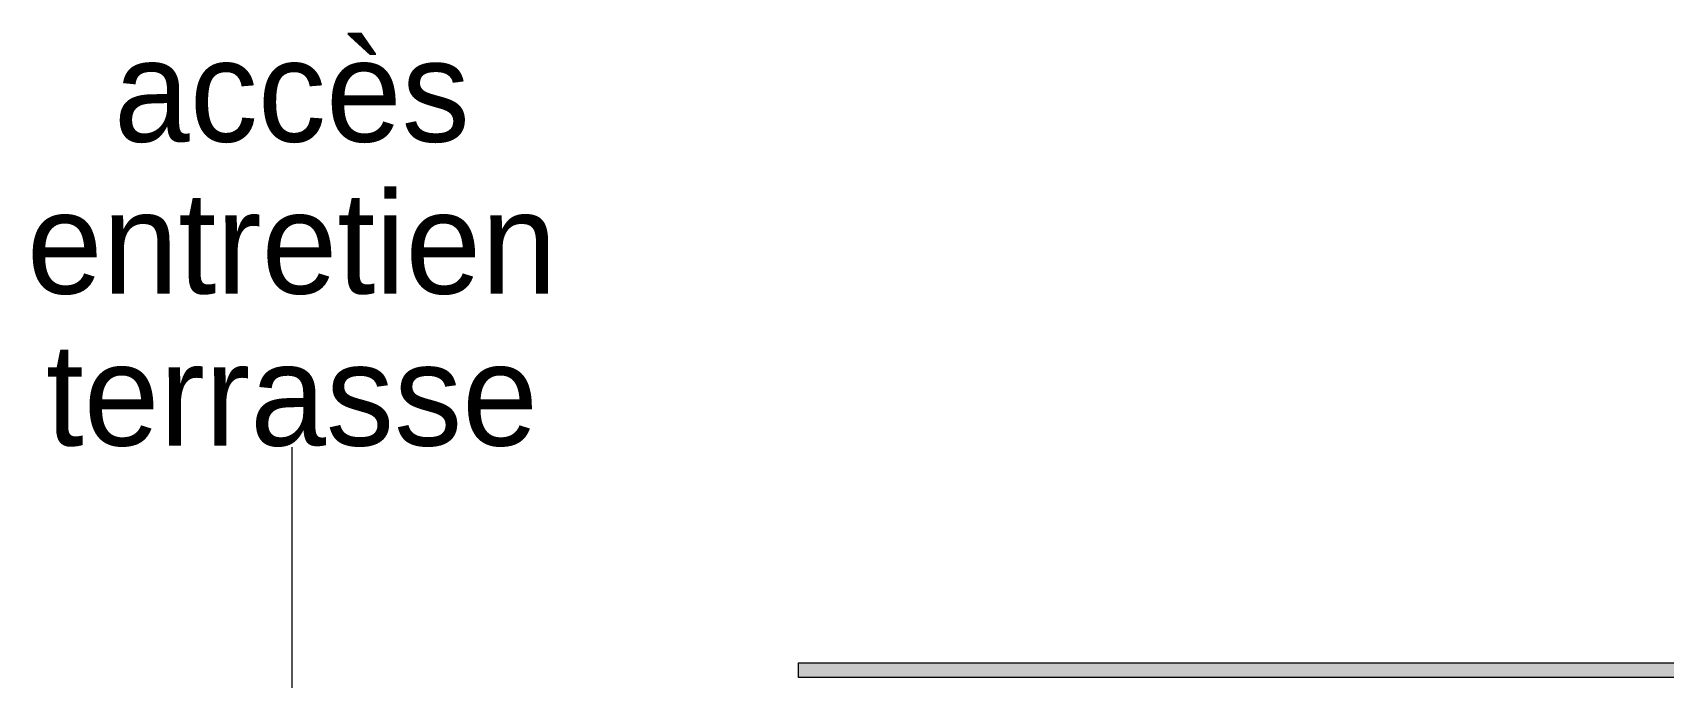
# Model space of a CAD drawing. Header units: centimetres. Extents: x -6341 to 23117, y -10090 to 8065.
# Drawn here: x 7652.3 to 7878.3, y -5875.2 to -5785.9 of the extents above; entities that cross this region are included whole.
import ezdxf

# ---------------------------------------------------------------- set-up
doc = ezdxf.new("R2010")
doc.units = ezdxf.units.CM
doc.header["$LTSCALE"] = 12.7
doc.layers.add('B Général', color=7, linetype='Continuous', lineweight=5)
doc.styles.add('Eurostile', font='')
doc.styles.get('Eurostile').set_extended_font_data('Eurostile')

# ---------------------------------------------------------------- blocks, each defined once
blk = doc.blocks.new('Groupe-539-1')
at = {"layer": 'B Général', "linetype": 'Continuous', "lineweight": 0, "true_color": 0x808080}
blk.add_hatch(color=8, dxfattribs=at).paths.add_polyline_path([(7758.48, -5873.21), (8418.49, -5873.21), (8418.49, -5875.21), (7758.48, -5875.21)])
at = {"layer": 'B Général', "color": 7, "linetype": 'Continuous', "lineweight": 5, "flags": 128}
blk.add_lwpolyline([(7758.48, -5873.21), (8418.49, -5873.21), (8418.49, -5875.21), (7758.48, -5875.21)], close=True, dxfattribs=at)

msp = doc.modelspace()

# ---------------------------------------------------------------- linework, layer by layer
at = {"layer": 'B Général', "color": 7, "linetype": 'Continuous', "lineweight": 5}
msp.add_line((7688.26, -5843.31), (7688.26, -5914.94), dxfattribs=at)

# ---------------------------------------------------------------- block references
at = {"layer": 'B Général', "color": 7}
msp.add_blockref('Groupe-539-1', (0, 0), dxfattribs=at)

# ---------------------------------------------------------------- texts
at = {"layer": 'B Général', "color": 7, "insert": (7688.26, -5843.31), "char_height": 14.118, "width": 99.5455, "attachment_point": 8, "line_spacing_factor": 0.894142, "style": 'Eurostile'}
msp.add_mtext('accès entretien terrasse', dxfattribs=at)

doc.saveas('drawing.dxf')
